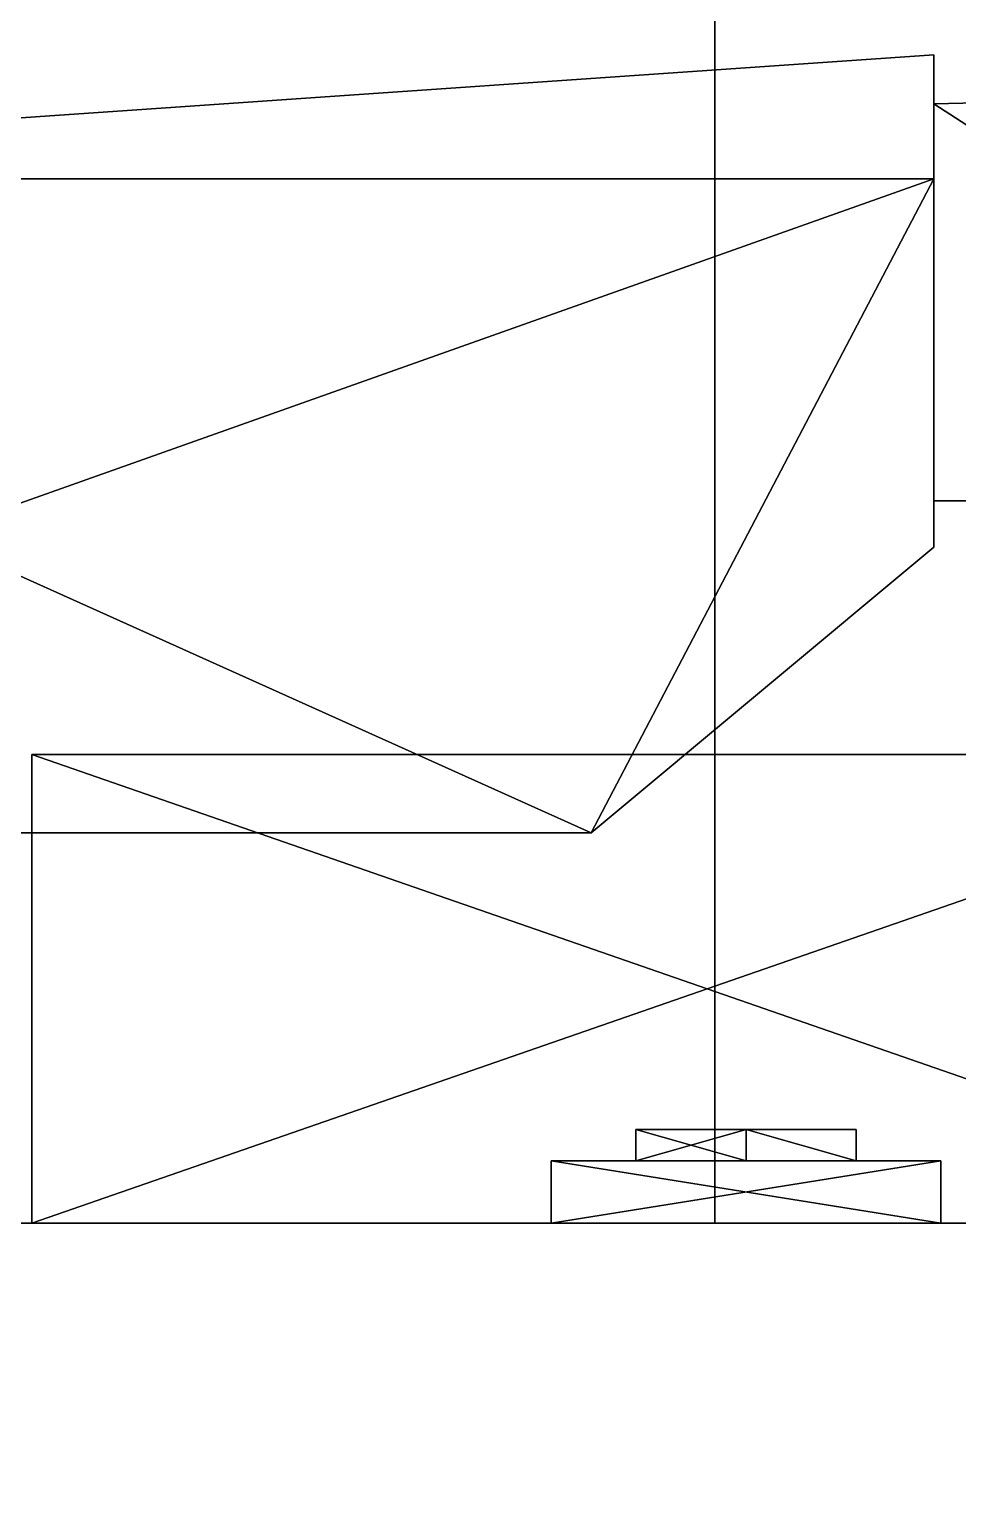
# Model space of a CAD drawing. Extents: x 0 to 2775, y -2341 to 0.
# Drawn here: x 658.07 to 687.77, y -1494.67 to -1447.46 of the extents above; entities that cross this region are included whole.
import ezdxf

# ---------------------------------------------------------------- set-up
doc = ezdxf.new("R2010")
doc.units = 0
for name, color, linetype in [('LAYER0', 7, 'CONTINUOUS'), ('LAYER103', 253, 'CONTINUOUS'), ('LAYER105', 253, 'CONTINUOUS'), ('LAYER106', 253, 'CONTINUOUS'), ('LAYER108', 253, 'CONTINUOUS'), ('LAYER109', 253, 'CONTINUOUS'), ('LAYER111', 253, 'CONTINUOUS'), ('LAYER112', 253, 'CONTINUOUS'), ('LAYER114', 253, 'CONTINUOUS'), ('LAYER115', 253, 'CONTINUOUS'), ('LAYER117', 253, 'CONTINUOUS'), ('LAYER13', 7, 'CONTINUOUS'), ('LAYER14', 7, 'CONTINUOUS'), ('LAYER15', 7, 'CONTINUOUS'), ('LAYER17', 7, 'CONTINUOUS')]:
    doc.layers.add(name, color=color, linetype=linetype)

msp = doc.modelspace()

# ---------------------------------------------------------------- linework, layer by layer
at = {"layer": 'LAYER0', "invisible_edges": 1}
for points in [[(2775, 0), (18, -2341), (18, 0), (2775, 0)], [(18, -2341), (2775, 0), (2775, -2341), (18, -2341)], [(2775, -2341, 5), (18, 0, 5), (18, -2341, 5), (2775, -2341, 5)], [(18, 0, 5), (2775, -2341, 5), (2775, 0, 5), (18, 0, 5)]]:
    msp.add_3dface(points, dxfattribs=at)
at = {"layer": 'LAYER103'}
for points in [[(658.1428, -1485.667, 182), (701.3636, -1470.667, 182), (701.3636, -1485.667, 182), (658.1428, -1485.667, 182)], [(658.1428, -1470.667, 182), (701.3636, -1470.667, 182), (658.1428, -1485.667, 182), (658.1428, -1470.667, 182)], [(658.1428, -1485.667, 194), (658.1428, -1470.667, 182), (658.1428, -1485.667, 182), (658.1428, -1485.667, 194)], [(658.1428, -1470.667, 194), (658.1428, -1470.667, 182), (658.1428, -1485.667, 194), (658.1428, -1470.667, 194)], [(701.3636, -1485.667, 194), (658.1428, -1470.667, 194), (658.1428, -1485.667, 194), (701.3636, -1485.667, 194)], [(701.3636, -1470.667, 194), (658.1428, -1470.667, 194), (701.3636, -1485.667, 194), (701.3636, -1470.667, 194)], [(658.1428, -1470.667, 182), (701.3636, -1470.667, 194), (701.3636, -1470.667, 182), (658.1428, -1470.667, 182)], [(658.1428, -1470.667, 194), (701.3636, -1470.667, 194), (658.1428, -1470.667, 182), (658.1428, -1470.667, 194)], [(681, -1483.667, 199.76), (677.4758, -1482.667, 204), (681, -1482.667, 199.76), (681, -1483.667, 199.76)], [(677.4758, -1483.667, 204), (677.4758, -1482.667, 204), (681, -1483.667, 199.76), (677.4758, -1483.667, 204)], [(677.4758, -1483.667, 204), (681, -1482.667, 208.24), (677.4758, -1482.667, 204), (677.4758, -1483.667, 204)], [(681, -1483.667, 208.24), (681, -1482.667, 208.24), (677.4758, -1483.667, 204), (681, -1483.667, 208.24)], [(684.5242, -1482.667, 204), (677.4758, -1482.667, 204), (681, -1482.667, 208.24), (684.5242, -1482.667, 204)], [(681, -1482.667, 199.76), (677.4758, -1482.667, 204), (684.5242, -1482.667, 204), (681, -1482.667, 199.76)], [(681, -1483.667, 167.76), (677.4758, -1482.667, 172), (681, -1482.667, 167.76), (681, -1483.667, 167.76)], [(677.4758, -1483.667, 172), (677.4758, -1482.667, 172), (681, -1483.667, 167.76), (677.4758, -1483.667, 172)], [(677.4758, -1483.667, 172), (681, -1482.667, 176.24), (677.4758, -1482.667, 172), (677.4758, -1483.667, 172)], [(681, -1483.667, 176.24), (681, -1482.667, 176.24), (677.4758, -1483.667, 172), (681, -1483.667, 176.24)], [(684.5242, -1482.667, 172), (677.4758, -1482.667, 172), (681, -1482.667, 176.24), (684.5242, -1482.667, 172)], [(681, -1482.667, 167.76), (677.4758, -1482.667, 172), (684.5242, -1482.667, 172), (681, -1482.667, 167.76)], [(684.5242, -1483.667, 204), (681, -1482.667, 199.76), (684.5242, -1482.667, 204), (684.5242, -1483.667, 204)], [(681, -1483.667, 199.76), (681, -1482.667, 199.76), (684.5242, -1483.667, 204), (681, -1483.667, 199.76)], [(684.5242, -1483.667, 204), (681, -1482.667, 208.24), (681, -1483.667, 208.24), (684.5242, -1483.667, 204)], [(684.5242, -1482.667, 204), (681, -1482.667, 208.24), (684.5242, -1483.667, 204), (684.5242, -1482.667, 204)], [(684.5242, -1483.667, 172), (681, -1482.667, 167.76), (684.5242, -1482.667, 172), (684.5242, -1483.667, 172)], [(681, -1483.667, 167.76), (681, -1482.667, 167.76), (684.5242, -1483.667, 172), (681, -1483.667, 167.76)], [(684.5242, -1483.667, 172), (681, -1482.667, 176.24), (681, -1483.667, 176.24), (684.5242, -1483.667, 172)], [(684.5242, -1482.667, 172), (681, -1482.667, 176.24), (684.5242, -1483.667, 172), (684.5242, -1482.667, 172)], [(674.7662, -1485.667, 211), (687.2338, -1485.667, 211), (687.2338, -1483.667, 211), (674.7662, -1485.667, 211)], [(674.7662, -1483.667, 211), (674.7662, -1485.667, 211), (687.2338, -1483.667, 211), (674.7662, -1483.667, 211)], [(674.7662, -1485.667, 165), (674.7662, -1485.667, 211), (674.7662, -1483.667, 211), (674.7662, -1485.667, 165)], [(674.7662, -1483.667, 165), (674.7662, -1485.667, 165), (674.7662, -1483.667, 211), (674.7662, -1483.667, 165)], [(687.2338, -1485.667, 165), (674.7662, -1485.667, 165), (674.7662, -1483.667, 165), (687.2338, -1485.667, 165)], [(687.2338, -1483.667, 165), (687.2338, -1485.667, 165), (674.7662, -1483.667, 165), (687.2338, -1483.667, 165)], [(674.7662, -1483.667, 211), (687.2338, -1483.667, 211), (687.2338, -1483.667, 165), (674.7662, -1483.667, 211)], [(674.7662, -1483.667, 165), (674.7662, -1483.667, 211), (687.2338, -1483.667, 165), (674.7662, -1483.667, 165)], [(681, -1483.667, 199.76), (677.4758, -1483.667, 204), (681, -1483.667, 208.24), (681, -1483.667, 199.76)], [(681, -1483.667, 167.76), (677.4758, -1483.667, 172), (681, -1483.667, 176.24), (681, -1483.667, 167.76)], [(684.5242, -1483.667, 204), (681, -1483.667, 199.76), (681, -1483.667, 208.24), (684.5242, -1483.667, 204)], [(684.5242, -1483.667, 172), (681, -1483.667, 167.76), (681, -1483.667, 176.24), (684.5242, -1483.667, 172)], [(687.2338, -1483.667, 211), (687.2338, -1485.667, 211), (687.2338, -1485.667, 165), (687.2338, -1483.667, 211)], [(687.2338, -1483.667, 165), (687.2338, -1483.667, 211), (687.2338, -1485.667, 165), (687.2338, -1483.667, 165)]]:
    msp.add_3dface(points, dxfattribs=at)
at = {"layer": 'LAYER105'}
for points in [[(629.5056, -1452.241, 180.6), (687.011, -1448.267, 180.6), (687.011, -1452.241, 180.6), (629.5056, -1452.241, 180.6)], [(629.5056, -1452.241, 195.4), (687.011, -1452.241, 195.4), (687.011, -1448.267, 195.4), (629.5056, -1452.241, 195.4)], [(629.5056, -1452.241, 180.6), (629.5056, -1452.241, 195.4), (687.011, -1448.267, 195.4), (629.5056, -1452.241, 180.6)], [(687.011, -1448.267, 180.6), (629.5056, -1452.241, 180.6), (687.011, -1448.267, 195.4), (687.011, -1448.267, 180.6)], [(687.011, -1452.241, 195.4), (687.011, -1448.267, 180.6), (687.011, -1448.267, 195.4), (687.011, -1452.241, 195.4)], [(687.011, -1452.241, 180.6), (687.011, -1448.267, 180.6), (687.011, -1452.241, 195.4), (687.011, -1452.241, 180.6)], [(706.6659, -1462.542, 194.7), (704.2454, -1449.442, 194.7), (687.011, -1449.833, 194.7), (706.6659, -1462.542, 194.7)], [(687.011, -1449.833, 194.7), (704.2454, -1449.442, 194.7), (704.2454, -1449.442, 181.3), (687.011, -1449.833, 194.7)], [(687.011, -1449.833, 181.3), (687.011, -1449.833, 194.7), (704.2454, -1449.442, 181.3), (687.011, -1449.833, 181.3)], [(706.6659, -1462.542, 181.3), (687.011, -1449.833, 181.3), (704.2454, -1449.442, 181.3), (706.6659, -1462.542, 181.3)], [(687.011, -1462.542, 194.7), (706.6659, -1462.542, 194.7), (687.011, -1449.833, 194.7), (687.011, -1462.542, 194.7)], [(687.011, -1462.542, 181.3), (687.011, -1449.833, 181.3), (706.6659, -1462.542, 181.3), (687.011, -1462.542, 181.3)], [(687.011, -1452.241, 196.8), (629.5056, -1452.241, 196.8), (628.0424, -1473.167, 196.8), (687.011, -1452.241, 196.8)], [(676.0402, -1473.167, 196.8), (687.011, -1452.241, 196.8), (628.0424, -1473.167, 196.8), (676.0402, -1473.167, 196.8)], [(676.0402, -1473.167, 179.2), (628.0424, -1473.167, 179.2), (629.5056, -1452.241, 179.2), (676.0402, -1473.167, 179.2)], [(687.011, -1452.241, 179.2), (676.0402, -1473.167, 179.2), (629.5056, -1452.241, 179.2), (687.011, -1452.241, 179.2)], [(629.5056, -1452.241, 180.6), (687.011, -1452.241, 180.6), (687.011, -1452.241, 179.2), (629.5056, -1452.241, 180.6)], [(629.5056, -1452.241, 179.2), (629.5056, -1452.241, 180.6), (687.011, -1452.241, 179.2), (629.5056, -1452.241, 179.2)], [(687.011, -1452.241, 196.8), (629.5056, -1452.241, 195.4), (629.5056, -1452.241, 196.8), (687.011, -1452.241, 196.8)], [(687.011, -1452.241, 195.4), (629.5056, -1452.241, 195.4), (687.011, -1452.241, 196.8), (687.011, -1452.241, 195.4)], [(676.0402, -1473.167, 196.8), (687.011, -1464.025, 196.8), (687.011, -1452.241, 196.8), (676.0402, -1473.167, 196.8)], [(687.011, -1464.025, 179.2), (676.0402, -1473.167, 179.2), (687.011, -1452.241, 179.2), (687.011, -1464.025, 179.2)], [(687.011, -1464.025, 196.8), (687.011, -1452.241, 179.2), (687.011, -1452.241, 196.8), (687.011, -1464.025, 196.8)], [(687.011, -1464.025, 179.2), (687.011, -1452.241, 179.2), (687.011, -1464.025, 196.8), (687.011, -1464.025, 179.2)], [(706.6659, -1462.542, 194.7), (687.011, -1462.542, 181.3), (706.6659, -1462.542, 181.3), (706.6659, -1462.542, 194.7)], [(687.011, -1462.542, 194.7), (687.011, -1462.542, 181.3), (706.6659, -1462.542, 194.7), (687.011, -1462.542, 194.7)], [(676.0402, -1473.167, 196.8), (676.0402, -1473.167, 179.2), (687.011, -1464.025, 179.2), (676.0402, -1473.167, 196.8)], [(687.011, -1464.025, 196.8), (676.0402, -1473.167, 196.8), (687.011, -1464.025, 179.2), (687.011, -1464.025, 196.8)], [(676.0402, -1473.167, 196.8), (628.0424, -1473.167, 196.8), (628.0424, -1473.167, 179.2), (676.0402, -1473.167, 196.8)], [(676.0402, -1473.167, 179.2), (676.0402, -1473.167, 196.8), (628.0424, -1473.167, 179.2), (676.0402, -1473.167, 179.2)]]:
    msp.add_3dface(points, dxfattribs=at)
at = {"layer": 'LAYER106'}
for points in [[(658.1428, -1485.667, 725.5), (701.3636, -1470.667, 725.5), (701.3636, -1485.667, 725.5), (658.1428, -1485.667, 725.5)], [(658.1428, -1470.667, 725.5), (701.3636, -1470.667, 725.5), (658.1428, -1485.667, 725.5), (658.1428, -1470.667, 725.5)], [(658.1428, -1485.667, 737.5), (658.1428, -1470.667, 725.5), (658.1428, -1485.667, 725.5), (658.1428, -1485.667, 737.5)], [(658.1428, -1470.667, 737.5), (658.1428, -1470.667, 725.5), (658.1428, -1485.667, 737.5), (658.1428, -1470.667, 737.5)], [(701.3636, -1485.667, 737.5), (658.1428, -1470.667, 737.5), (658.1428, -1485.667, 737.5), (701.3636, -1485.667, 737.5)], [(701.3636, -1470.667, 737.5), (658.1428, -1470.667, 737.5), (701.3636, -1485.667, 737.5), (701.3636, -1470.667, 737.5)], [(658.1428, -1470.667, 725.5), (701.3636, -1470.667, 737.5), (701.3636, -1470.667, 725.5), (658.1428, -1470.667, 725.5)], [(658.1428, -1470.667, 737.5), (701.3636, -1470.667, 737.5), (658.1428, -1470.667, 725.5), (658.1428, -1470.667, 737.5)], [(681, -1483.667, 743.26), (677.4758, -1482.667, 747.5), (681, -1482.667, 743.26), (681, -1483.667, 743.26)], [(677.4758, -1483.667, 747.5), (677.4758, -1482.667, 747.5), (681, -1483.667, 743.26), (677.4758, -1483.667, 747.5)], [(677.4758, -1483.667, 747.5), (681, -1482.667, 751.74), (677.4758, -1482.667, 747.5), (677.4758, -1483.667, 747.5)], [(681, -1483.667, 751.74), (681, -1482.667, 751.74), (677.4758, -1483.667, 747.5), (681, -1483.667, 751.74)], [(684.5242, -1482.667, 747.5), (677.4758, -1482.667, 747.5), (681, -1482.667, 751.74), (684.5242, -1482.667, 747.5)], [(681, -1482.667, 743.26), (677.4758, -1482.667, 747.5), (684.5242, -1482.667, 747.5), (681, -1482.667, 743.26)], [(681, -1483.667, 711.26), (677.4758, -1482.667, 715.5), (681, -1482.667, 711.26), (681, -1483.667, 711.26)], [(677.4758, -1483.667, 715.5), (677.4758, -1482.667, 715.5), (681, -1483.667, 711.26), (677.4758, -1483.667, 715.5)], [(677.4758, -1483.667, 715.5), (681, -1482.667, 719.74), (677.4758, -1482.667, 715.5), (677.4758, -1483.667, 715.5)], [(681, -1483.667, 719.74), (681, -1482.667, 719.74), (677.4758, -1483.667, 715.5), (681, -1483.667, 719.74)], [(684.5242, -1482.667, 715.5), (677.4758, -1482.667, 715.5), (681, -1482.667, 719.74), (684.5242, -1482.667, 715.5)], [(681, -1482.667, 711.26), (677.4758, -1482.667, 715.5), (684.5242, -1482.667, 715.5), (681, -1482.667, 711.26)], [(684.5242, -1483.667, 747.5), (681, -1482.667, 743.26), (684.5242, -1482.667, 747.5), (684.5242, -1483.667, 747.5)], [(681, -1483.667, 743.26), (681, -1482.667, 743.26), (684.5242, -1483.667, 747.5), (681, -1483.667, 743.26)], [(684.5242, -1483.667, 747.5), (681, -1482.667, 751.74), (681, -1483.667, 751.74), (684.5242, -1483.667, 747.5)], [(684.5242, -1482.667, 747.5), (681, -1482.667, 751.74), (684.5242, -1483.667, 747.5), (684.5242, -1482.667, 747.5)], [(684.5242, -1483.667, 715.5), (681, -1482.667, 711.26), (684.5242, -1482.667, 715.5), (684.5242, -1483.667, 715.5)], [(681, -1483.667, 711.26), (681, -1482.667, 711.26), (684.5242, -1483.667, 715.5), (681, -1483.667, 711.26)], [(684.5242, -1483.667, 715.5), (681, -1482.667, 719.74), (681, -1483.667, 719.74), (684.5242, -1483.667, 715.5)], [(684.5242, -1482.667, 715.5), (681, -1482.667, 719.74), (684.5242, -1483.667, 715.5), (684.5242, -1482.667, 715.5)], [(674.7662, -1485.667, 754.5), (687.2338, -1485.667, 754.5), (687.2338, -1483.667, 754.5), (674.7662, -1485.667, 754.5)], [(674.7662, -1483.667, 754.5), (674.7662, -1485.667, 754.5), (687.2338, -1483.667, 754.5), (674.7662, -1483.667, 754.5)], [(674.7662, -1485.667, 708.5), (674.7662, -1485.667, 754.5), (674.7662, -1483.667, 754.5), (674.7662, -1485.667, 708.5)], [(674.7662, -1483.667, 708.5), (674.7662, -1485.667, 708.5), (674.7662, -1483.667, 754.5), (674.7662, -1483.667, 708.5)], [(687.2338, -1485.667, 708.5), (674.7662, -1485.667, 708.5), (674.7662, -1483.667, 708.5), (687.2338, -1485.667, 708.5)], [(687.2338, -1483.667, 708.5), (687.2338, -1485.667, 708.5), (674.7662, -1483.667, 708.5), (687.2338, -1483.667, 708.5)], [(674.7662, -1483.667, 754.5), (687.2338, -1483.667, 754.5), (687.2338, -1483.667, 708.5), (674.7662, -1483.667, 754.5)], [(674.7662, -1483.667, 708.5), (674.7662, -1483.667, 754.5), (687.2338, -1483.667, 708.5), (674.7662, -1483.667, 708.5)], [(681, -1483.667, 743.26), (677.4758, -1483.667, 747.5), (681, -1483.667, 751.74), (681, -1483.667, 743.26)], [(681, -1483.667, 711.26), (677.4758, -1483.667, 715.5), (681, -1483.667, 719.74), (681, -1483.667, 711.26)], [(684.5242, -1483.667, 747.5), (681, -1483.667, 743.26), (681, -1483.667, 751.74), (684.5242, -1483.667, 747.5)], [(684.5242, -1483.667, 715.5), (681, -1483.667, 711.26), (681, -1483.667, 719.74), (684.5242, -1483.667, 715.5)], [(687.2338, -1483.667, 754.5), (687.2338, -1485.667, 754.5), (687.2338, -1485.667, 708.5), (687.2338, -1483.667, 754.5)], [(687.2338, -1483.667, 708.5), (687.2338, -1483.667, 754.5), (687.2338, -1485.667, 708.5), (687.2338, -1483.667, 708.5)]]:
    msp.add_3dface(points, dxfattribs=at)
at = {"layer": 'LAYER108'}
for points in [[(629.5056, -1452.241, 724.1), (687.011, -1448.267, 724.1), (687.011, -1452.241, 724.1), (629.5056, -1452.241, 724.1)], [(629.5056, -1452.241, 738.9), (687.011, -1452.241, 738.9), (687.011, -1448.267, 738.9), (629.5056, -1452.241, 738.9)], [(629.5056, -1452.241, 724.1), (629.5056, -1452.241, 738.9), (687.011, -1448.267, 738.9), (629.5056, -1452.241, 724.1)], [(687.011, -1448.267, 724.1), (629.5056, -1452.241, 724.1), (687.011, -1448.267, 738.9), (687.011, -1448.267, 724.1)], [(687.011, -1452.241, 738.9), (687.011, -1448.267, 724.1), (687.011, -1448.267, 738.9), (687.011, -1452.241, 738.9)], [(687.011, -1452.241, 724.1), (687.011, -1448.267, 724.1), (687.011, -1452.241, 738.9), (687.011, -1452.241, 724.1)], [(706.6659, -1462.542, 738.2), (704.2454, -1449.442, 738.2), (687.011, -1449.833, 738.2), (706.6659, -1462.542, 738.2)], [(687.011, -1449.833, 738.2), (704.2454, -1449.442, 738.2), (704.2454, -1449.442, 724.8), (687.011, -1449.833, 738.2)], [(687.011, -1449.833, 724.8), (687.011, -1449.833, 738.2), (704.2454, -1449.442, 724.8), (687.011, -1449.833, 724.8)], [(706.6659, -1462.542, 724.8), (687.011, -1449.833, 724.8), (704.2454, -1449.442, 724.8), (706.6659, -1462.542, 724.8)], [(687.011, -1462.542, 738.2), (706.6659, -1462.542, 738.2), (687.011, -1449.833, 738.2), (687.011, -1462.542, 738.2)], [(687.011, -1462.542, 724.8), (687.011, -1449.833, 724.8), (706.6659, -1462.542, 724.8), (687.011, -1462.542, 724.8)], [(687.011, -1452.241, 740.3), (629.5056, -1452.241, 740.3), (628.0424, -1473.167, 740.3), (687.011, -1452.241, 740.3)], [(676.0402, -1473.167, 740.3), (687.011, -1452.241, 740.3), (628.0424, -1473.167, 740.3), (676.0402, -1473.167, 740.3)], [(676.0402, -1473.167, 722.7), (628.0424, -1473.167, 722.7), (629.5056, -1452.241, 722.7), (676.0402, -1473.167, 722.7)], [(687.011, -1452.241, 722.7), (676.0402, -1473.167, 722.7), (629.5056, -1452.241, 722.7), (687.011, -1452.241, 722.7)], [(629.5056, -1452.241, 724.1), (687.011, -1452.241, 724.1), (687.011, -1452.241, 722.7), (629.5056, -1452.241, 724.1)], [(629.5056, -1452.241, 722.7), (629.5056, -1452.241, 724.1), (687.011, -1452.241, 722.7), (629.5056, -1452.241, 722.7)], [(687.011, -1452.241, 740.3), (629.5056, -1452.241, 738.9), (629.5056, -1452.241, 740.3), (687.011, -1452.241, 740.3)], [(687.011, -1452.241, 738.9), (629.5056, -1452.241, 738.9), (687.011, -1452.241, 740.3), (687.011, -1452.241, 738.9)], [(676.0402, -1473.167, 740.3), (687.011, -1464.025, 740.3), (687.011, -1452.241, 740.3), (676.0402, -1473.167, 740.3)], [(687.011, -1464.025, 722.7), (676.0402, -1473.167, 722.7), (687.011, -1452.241, 722.7), (687.011, -1464.025, 722.7)], [(687.011, -1464.025, 740.3), (687.011, -1452.241, 722.7), (687.011, -1452.241, 740.3), (687.011, -1464.025, 740.3)], [(687.011, -1464.025, 722.7), (687.011, -1452.241, 722.7), (687.011, -1464.025, 740.3), (687.011, -1464.025, 722.7)], [(706.6659, -1462.542, 738.2), (687.011, -1462.542, 724.8), (706.6659, -1462.542, 724.8), (706.6659, -1462.542, 738.2)], [(687.011, -1462.542, 738.2), (687.011, -1462.542, 724.8), (706.6659, -1462.542, 738.2), (687.011, -1462.542, 738.2)], [(676.0402, -1473.167, 740.3), (676.0402, -1473.167, 722.7), (687.011, -1464.025, 722.7), (676.0402, -1473.167, 740.3)], [(687.011, -1464.025, 740.3), (676.0402, -1473.167, 740.3), (687.011, -1464.025, 722.7), (687.011, -1464.025, 740.3)], [(676.0402, -1473.167, 740.3), (628.0424, -1473.167, 740.3), (628.0424, -1473.167, 722.7), (676.0402, -1473.167, 740.3)], [(676.0402, -1473.167, 722.7), (676.0402, -1473.167, 740.3), (628.0424, -1473.167, 722.7), (676.0402, -1473.167, 722.7)]]:
    msp.add_3dface(points, dxfattribs=at)
at = {"layer": 'LAYER109'}
for points in [[(658.1428, -1485.667, 1269), (701.3636, -1470.667, 1269), (701.3636, -1485.667, 1269), (658.1428, -1485.667, 1269)], [(658.1428, -1470.667, 1269), (701.3636, -1470.667, 1269), (658.1428, -1485.667, 1269), (658.1428, -1470.667, 1269)], [(658.1428, -1485.667, 1281), (658.1428, -1470.667, 1269), (658.1428, -1485.667, 1269), (658.1428, -1485.667, 1281)], [(658.1428, -1470.667, 1281), (658.1428, -1470.667, 1269), (658.1428, -1485.667, 1281), (658.1428, -1470.667, 1281)], [(701.3636, -1485.667, 1281), (658.1428, -1470.667, 1281), (658.1428, -1485.667, 1281), (701.3636, -1485.667, 1281)], [(701.3636, -1470.667, 1281), (658.1428, -1470.667, 1281), (701.3636, -1485.667, 1281), (701.3636, -1470.667, 1281)], [(658.1428, -1470.667, 1269), (701.3636, -1470.667, 1281), (701.3636, -1470.667, 1269), (658.1428, -1470.667, 1269)], [(658.1428, -1470.667, 1281), (701.3636, -1470.667, 1281), (658.1428, -1470.667, 1269), (658.1428, -1470.667, 1281)], [(681, -1483.667, 1286.76), (677.4758, -1482.667, 1291), (681, -1482.667, 1286.76), (681, -1483.667, 1286.76)], [(677.4758, -1483.667, 1291), (677.4758, -1482.667, 1291), (681, -1483.667, 1286.76), (677.4758, -1483.667, 1291)], [(677.4758, -1483.667, 1291), (681, -1482.667, 1295.24), (677.4758, -1482.667, 1291), (677.4758, -1483.667, 1291)], [(681, -1483.667, 1295.24), (681, -1482.667, 1295.24), (677.4758, -1483.667, 1291), (681, -1483.667, 1295.24)], [(684.5242, -1482.667, 1291), (677.4758, -1482.667, 1291), (681, -1482.667, 1295.24), (684.5242, -1482.667, 1291)], [(681, -1482.667, 1286.76), (677.4758, -1482.667, 1291), (684.5242, -1482.667, 1291), (681, -1482.667, 1286.76)], [(681, -1483.667, 1254.76), (677.4758, -1482.667, 1259), (681, -1482.667, 1254.76), (681, -1483.667, 1254.76)], [(677.4758, -1483.667, 1259), (677.4758, -1482.667, 1259), (681, -1483.667, 1254.76), (677.4758, -1483.667, 1259)], [(677.4758, -1483.667, 1259), (681, -1482.667, 1263.24), (677.4758, -1482.667, 1259), (677.4758, -1483.667, 1259)], [(681, -1483.667, 1263.24), (681, -1482.667, 1263.24), (677.4758, -1483.667, 1259), (681, -1483.667, 1263.24)], [(684.5242, -1482.667, 1259), (677.4758, -1482.667, 1259), (681, -1482.667, 1263.24), (684.5242, -1482.667, 1259)], [(681, -1482.667, 1254.76), (677.4758, -1482.667, 1259), (684.5242, -1482.667, 1259), (681, -1482.667, 1254.76)], [(684.5242, -1483.667, 1291), (681, -1482.667, 1286.76), (684.5242, -1482.667, 1291), (684.5242, -1483.667, 1291)], [(681, -1483.667, 1286.76), (681, -1482.667, 1286.76), (684.5242, -1483.667, 1291), (681, -1483.667, 1286.76)], [(684.5242, -1483.667, 1291), (681, -1482.667, 1295.24), (681, -1483.667, 1295.24), (684.5242, -1483.667, 1291)], [(684.5242, -1482.667, 1291), (681, -1482.667, 1295.24), (684.5242, -1483.667, 1291), (684.5242, -1482.667, 1291)], [(684.5242, -1483.667, 1259), (681, -1482.667, 1254.76), (684.5242, -1482.667, 1259), (684.5242, -1483.667, 1259)], [(681, -1483.667, 1254.76), (681, -1482.667, 1254.76), (684.5242, -1483.667, 1259), (681, -1483.667, 1254.76)], [(684.5242, -1483.667, 1259), (681, -1482.667, 1263.24), (681, -1483.667, 1263.24), (684.5242, -1483.667, 1259)], [(684.5242, -1482.667, 1259), (681, -1482.667, 1263.24), (684.5242, -1483.667, 1259), (684.5242, -1482.667, 1259)], [(674.7662, -1485.667, 1298), (687.2338, -1485.667, 1298), (687.2338, -1483.667, 1298), (674.7662, -1485.667, 1298)], [(674.7662, -1483.667, 1298), (674.7662, -1485.667, 1298), (687.2338, -1483.667, 1298), (674.7662, -1483.667, 1298)], [(674.7662, -1485.667, 1252), (674.7662, -1485.667, 1298), (674.7662, -1483.667, 1298), (674.7662, -1485.667, 1252)], [(674.7662, -1483.667, 1252), (674.7662, -1485.667, 1252), (674.7662, -1483.667, 1298), (674.7662, -1483.667, 1252)], [(687.2338, -1485.667, 1252), (674.7662, -1485.667, 1252), (674.7662, -1483.667, 1252), (687.2338, -1485.667, 1252)], [(687.2338, -1483.667, 1252), (687.2338, -1485.667, 1252), (674.7662, -1483.667, 1252), (687.2338, -1483.667, 1252)], [(674.7662, -1483.667, 1298), (687.2338, -1483.667, 1298), (687.2338, -1483.667, 1252), (674.7662, -1483.667, 1298)], [(674.7662, -1483.667, 1252), (674.7662, -1483.667, 1298), (687.2338, -1483.667, 1252), (674.7662, -1483.667, 1252)], [(681, -1483.667, 1286.76), (677.4758, -1483.667, 1291), (681, -1483.667, 1295.24), (681, -1483.667, 1286.76)], [(681, -1483.667, 1254.76), (677.4758, -1483.667, 1259), (681, -1483.667, 1263.24), (681, -1483.667, 1254.76)], [(684.5242, -1483.667, 1291), (681, -1483.667, 1286.76), (681, -1483.667, 1295.24), (684.5242, -1483.667, 1291)], [(684.5242, -1483.667, 1259), (681, -1483.667, 1254.76), (681, -1483.667, 1263.24), (684.5242, -1483.667, 1259)], [(687.2338, -1483.667, 1298), (687.2338, -1485.667, 1298), (687.2338, -1485.667, 1252), (687.2338, -1483.667, 1298)], [(687.2338, -1483.667, 1252), (687.2338, -1483.667, 1298), (687.2338, -1485.667, 1252), (687.2338, -1483.667, 1252)]]:
    msp.add_3dface(points, dxfattribs=at)
at = {"layer": 'LAYER111'}
for points in [[(629.5056, -1452.241, 1267.6), (687.011, -1448.267, 1267.6), (687.011, -1452.241, 1267.6), (629.5056, -1452.241, 1267.6)], [(629.5056, -1452.241, 1282.4), (687.011, -1452.241, 1282.4), (687.011, -1448.267, 1282.4), (629.5056, -1452.241, 1282.4)], [(629.5056, -1452.241, 1267.6), (629.5056, -1452.241, 1282.4), (687.011, -1448.267, 1282.4), (629.5056, -1452.241, 1267.6)], [(687.011, -1448.267, 1267.6), (629.5056, -1452.241, 1267.6), (687.011, -1448.267, 1282.4), (687.011, -1448.267, 1267.6)], [(687.011, -1452.241, 1282.4), (687.011, -1448.267, 1267.6), (687.011, -1448.267, 1282.4), (687.011, -1452.241, 1282.4)], [(687.011, -1452.241, 1267.6), (687.011, -1448.267, 1267.6), (687.011, -1452.241, 1282.4), (687.011, -1452.241, 1267.6)], [(706.6659, -1462.542, 1281.7), (704.2454, -1449.442, 1281.7), (687.011, -1449.833, 1281.7), (706.6659, -1462.542, 1281.7)], [(687.011, -1449.833, 1281.7), (704.2454, -1449.442, 1281.7), (704.2454, -1449.442, 1268.3), (687.011, -1449.833, 1281.7)], [(687.011, -1449.833, 1268.3), (687.011, -1449.833, 1281.7), (704.2454, -1449.442, 1268.3), (687.011, -1449.833, 1268.3)], [(706.6659, -1462.542, 1268.3), (687.011, -1449.833, 1268.3), (704.2454, -1449.442, 1268.3), (706.6659, -1462.542, 1268.3)], [(687.011, -1462.542, 1281.7), (706.6659, -1462.542, 1281.7), (687.011, -1449.833, 1281.7), (687.011, -1462.542, 1281.7)], [(687.011, -1462.542, 1268.3), (687.011, -1449.833, 1268.3), (706.6659, -1462.542, 1268.3), (687.011, -1462.542, 1268.3)], [(687.011, -1452.241, 1283.8), (629.5056, -1452.241, 1283.8), (628.0424, -1473.167, 1283.8), (687.011, -1452.241, 1283.8)], [(676.0402, -1473.167, 1283.8), (687.011, -1452.241, 1283.8), (628.0424, -1473.167, 1283.8), (676.0402, -1473.167, 1283.8)], [(676.0402, -1473.167, 1266.2), (628.0424, -1473.167, 1266.2), (629.5056, -1452.241, 1266.2), (676.0402, -1473.167, 1266.2)], [(687.011, -1452.241, 1266.2), (676.0402, -1473.167, 1266.2), (629.5056, -1452.241, 1266.2), (687.011, -1452.241, 1266.2)], [(629.5056, -1452.241, 1267.6), (687.011, -1452.241, 1267.6), (687.011, -1452.241, 1266.2), (629.5056, -1452.241, 1267.6)], [(629.5056, -1452.241, 1266.2), (629.5056, -1452.241, 1267.6), (687.011, -1452.241, 1266.2), (629.5056, -1452.241, 1266.2)], [(687.011, -1452.241, 1283.8), (629.5056, -1452.241, 1282.4), (629.5056, -1452.241, 1283.8), (687.011, -1452.241, 1283.8)], [(687.011, -1452.241, 1282.4), (629.5056, -1452.241, 1282.4), (687.011, -1452.241, 1283.8), (687.011, -1452.241, 1282.4)], [(676.0402, -1473.167, 1283.8), (687.011, -1464.025, 1283.8), (687.011, -1452.241, 1283.8), (676.0402, -1473.167, 1283.8)], [(687.011, -1464.025, 1266.2), (676.0402, -1473.167, 1266.2), (687.011, -1452.241, 1266.2), (687.011, -1464.025, 1266.2)], [(687.011, -1464.025, 1283.8), (687.011, -1452.241, 1266.2), (687.011, -1452.241, 1283.8), (687.011, -1464.025, 1283.8)], [(687.011, -1464.025, 1266.2), (687.011, -1452.241, 1266.2), (687.011, -1464.025, 1283.8), (687.011, -1464.025, 1266.2)], [(706.6659, -1462.542, 1281.7), (687.011, -1462.542, 1268.3), (706.6659, -1462.542, 1268.3), (706.6659, -1462.542, 1281.7)], [(687.011, -1462.542, 1281.7), (687.011, -1462.542, 1268.3), (706.6659, -1462.542, 1281.7), (687.011, -1462.542, 1281.7)], [(676.0402, -1473.167, 1283.8), (676.0402, -1473.167, 1266.2), (687.011, -1464.025, 1266.2), (676.0402, -1473.167, 1283.8)], [(687.011, -1464.025, 1283.8), (676.0402, -1473.167, 1283.8), (687.011, -1464.025, 1266.2), (687.011, -1464.025, 1283.8)], [(676.0402, -1473.167, 1283.8), (628.0424, -1473.167, 1283.8), (628.0424, -1473.167, 1266.2), (676.0402, -1473.167, 1283.8)], [(676.0402, -1473.167, 1266.2), (676.0402, -1473.167, 1283.8), (628.0424, -1473.167, 1266.2), (676.0402, -1473.167, 1266.2)]]:
    msp.add_3dface(points, dxfattribs=at)
at = {"layer": 'LAYER112'}
for points in [[(658.1428, -1485.667, 1812.5), (701.3636, -1470.667, 1812.5), (701.3636, -1485.667, 1812.5), (658.1428, -1485.667, 1812.5)], [(658.1428, -1470.667, 1812.5), (701.3636, -1470.667, 1812.5), (658.1428, -1485.667, 1812.5), (658.1428, -1470.667, 1812.5)], [(658.1428, -1485.667, 1824.5), (658.1428, -1470.667, 1812.5), (658.1428, -1485.667, 1812.5), (658.1428, -1485.667, 1824.5)], [(658.1428, -1470.667, 1824.5), (658.1428, -1470.667, 1812.5), (658.1428, -1485.667, 1824.5), (658.1428, -1470.667, 1824.5)], [(701.3636, -1485.667, 1824.5), (658.1428, -1470.667, 1824.5), (658.1428, -1485.667, 1824.5), (701.3636, -1485.667, 1824.5)], [(701.3636, -1470.667, 1824.5), (658.1428, -1470.667, 1824.5), (701.3636, -1485.667, 1824.5), (701.3636, -1470.667, 1824.5)], [(658.1428, -1470.667, 1812.5), (701.3636, -1470.667, 1824.5), (701.3636, -1470.667, 1812.5), (658.1428, -1470.667, 1812.5)], [(658.1428, -1470.667, 1824.5), (701.3636, -1470.667, 1824.5), (658.1428, -1470.667, 1812.5), (658.1428, -1470.667, 1824.5)], [(681, -1483.667, 1830.26), (677.4758, -1482.667, 1834.5), (681, -1482.667, 1830.26), (681, -1483.667, 1830.26)], [(677.4758, -1483.667, 1834.5), (677.4758, -1482.667, 1834.5), (681, -1483.667, 1830.26), (677.4758, -1483.667, 1834.5)], [(677.4758, -1483.667, 1834.5), (681, -1482.667, 1838.74), (677.4758, -1482.667, 1834.5), (677.4758, -1483.667, 1834.5)], [(681, -1483.667, 1838.74), (681, -1482.667, 1838.74), (677.4758, -1483.667, 1834.5), (681, -1483.667, 1838.74)], [(684.5242, -1482.667, 1834.5), (677.4758, -1482.667, 1834.5), (681, -1482.667, 1838.74), (684.5242, -1482.667, 1834.5)], [(681, -1482.667, 1830.26), (677.4758, -1482.667, 1834.5), (684.5242, -1482.667, 1834.5), (681, -1482.667, 1830.26)], [(681, -1483.667, 1798.26), (677.4758, -1482.667, 1802.5), (681, -1482.667, 1798.26), (681, -1483.667, 1798.26)], [(677.4758, -1483.667, 1802.5), (677.4758, -1482.667, 1802.5), (681, -1483.667, 1798.26), (677.4758, -1483.667, 1802.5)], [(677.4758, -1483.667, 1802.5), (681, -1482.667, 1806.74), (677.4758, -1482.667, 1802.5), (677.4758, -1483.667, 1802.5)], [(681, -1483.667, 1806.74), (681, -1482.667, 1806.74), (677.4758, -1483.667, 1802.5), (681, -1483.667, 1806.74)], [(684.5242, -1482.667, 1802.5), (677.4758, -1482.667, 1802.5), (681, -1482.667, 1806.74), (684.5242, -1482.667, 1802.5)], [(681, -1482.667, 1798.26), (677.4758, -1482.667, 1802.5), (684.5242, -1482.667, 1802.5), (681, -1482.667, 1798.26)], [(684.5242, -1483.667, 1834.5), (681, -1482.667, 1830.26), (684.5242, -1482.667, 1834.5), (684.5242, -1483.667, 1834.5)], [(681, -1483.667, 1830.26), (681, -1482.667, 1830.26), (684.5242, -1483.667, 1834.5), (681, -1483.667, 1830.26)], [(684.5242, -1483.667, 1834.5), (681, -1482.667, 1838.74), (681, -1483.667, 1838.74), (684.5242, -1483.667, 1834.5)], [(684.5242, -1482.667, 1834.5), (681, -1482.667, 1838.74), (684.5242, -1483.667, 1834.5), (684.5242, -1482.667, 1834.5)], [(684.5242, -1483.667, 1802.5), (681, -1482.667, 1798.26), (684.5242, -1482.667, 1802.5), (684.5242, -1483.667, 1802.5)], [(681, -1483.667, 1798.26), (681, -1482.667, 1798.26), (684.5242, -1483.667, 1802.5), (681, -1483.667, 1798.26)], [(684.5242, -1483.667, 1802.5), (681, -1482.667, 1806.74), (681, -1483.667, 1806.74), (684.5242, -1483.667, 1802.5)], [(684.5242, -1482.667, 1802.5), (681, -1482.667, 1806.74), (684.5242, -1483.667, 1802.5), (684.5242, -1482.667, 1802.5)], [(674.7662, -1485.667, 1841.5), (687.2338, -1485.667, 1841.5), (687.2338, -1483.667, 1841.5), (674.7662, -1485.667, 1841.5)], [(674.7662, -1483.667, 1841.5), (674.7662, -1485.667, 1841.5), (687.2338, -1483.667, 1841.5), (674.7662, -1483.667, 1841.5)], [(674.7662, -1485.667, 1795.5), (674.7662, -1485.667, 1841.5), (674.7662, -1483.667, 1841.5), (674.7662, -1485.667, 1795.5)], [(674.7662, -1483.667, 1795.5), (674.7662, -1485.667, 1795.5), (674.7662, -1483.667, 1841.5), (674.7662, -1483.667, 1795.5)], [(687.2338, -1485.667, 1795.5), (674.7662, -1485.667, 1795.5), (674.7662, -1483.667, 1795.5), (687.2338, -1485.667, 1795.5)], [(687.2338, -1483.667, 1795.5), (687.2338, -1485.667, 1795.5), (674.7662, -1483.667, 1795.5), (687.2338, -1483.667, 1795.5)], [(674.7662, -1483.667, 1841.5), (687.2338, -1483.667, 1841.5), (687.2338, -1483.667, 1795.5), (674.7662, -1483.667, 1841.5)], [(674.7662, -1483.667, 1795.5), (674.7662, -1483.667, 1841.5), (687.2338, -1483.667, 1795.5), (674.7662, -1483.667, 1795.5)], [(681, -1483.667, 1830.26), (677.4758, -1483.667, 1834.5), (681, -1483.667, 1838.74), (681, -1483.667, 1830.26)], [(681, -1483.667, 1798.26), (677.4758, -1483.667, 1802.5), (681, -1483.667, 1806.74), (681, -1483.667, 1798.26)], [(684.5242, -1483.667, 1834.5), (681, -1483.667, 1830.26), (681, -1483.667, 1838.74), (684.5242, -1483.667, 1834.5)], [(684.5242, -1483.667, 1802.5), (681, -1483.667, 1798.26), (681, -1483.667, 1806.74), (684.5242, -1483.667, 1802.5)], [(687.2338, -1483.667, 1841.5), (687.2338, -1485.667, 1841.5), (687.2338, -1485.667, 1795.5), (687.2338, -1483.667, 1841.5)], [(687.2338, -1483.667, 1795.5), (687.2338, -1483.667, 1841.5), (687.2338, -1485.667, 1795.5), (687.2338, -1483.667, 1795.5)]]:
    msp.add_3dface(points, dxfattribs=at)
at = {"layer": 'LAYER114'}
for points in [[(629.5056, -1452.241, 1811.1), (687.011, -1448.267, 1811.1), (687.011, -1452.241, 1811.1), (629.5056, -1452.241, 1811.1)], [(629.5056, -1452.241, 1825.9), (687.011, -1452.241, 1825.9), (687.011, -1448.267, 1825.9), (629.5056, -1452.241, 1825.9)], [(629.5056, -1452.241, 1811.1), (629.5056, -1452.241, 1825.9), (687.011, -1448.267, 1825.9), (629.5056, -1452.241, 1811.1)], [(687.011, -1448.267, 1811.1), (629.5056, -1452.241, 1811.1), (687.011, -1448.267, 1825.9), (687.011, -1448.267, 1811.1)], [(687.011, -1452.241, 1825.9), (687.011, -1448.267, 1811.1), (687.011, -1448.267, 1825.9), (687.011, -1452.241, 1825.9)], [(687.011, -1452.241, 1811.1), (687.011, -1448.267, 1811.1), (687.011, -1452.241, 1825.9), (687.011, -1452.241, 1811.1)], [(706.6659, -1462.542, 1825.2), (704.2454, -1449.442, 1825.2), (687.011, -1449.833, 1825.2), (706.6659, -1462.542, 1825.2)], [(687.011, -1449.833, 1825.2), (704.2454, -1449.442, 1825.2), (704.2454, -1449.442, 1811.8), (687.011, -1449.833, 1825.2)], [(687.011, -1449.833, 1811.8), (687.011, -1449.833, 1825.2), (704.2454, -1449.442, 1811.8), (687.011, -1449.833, 1811.8)], [(706.6659, -1462.542, 1811.8), (687.011, -1449.833, 1811.8), (704.2454, -1449.442, 1811.8), (706.6659, -1462.542, 1811.8)], [(687.011, -1462.542, 1825.2), (706.6659, -1462.542, 1825.2), (687.011, -1449.833, 1825.2), (687.011, -1462.542, 1825.2)], [(687.011, -1462.542, 1811.8), (687.011, -1449.833, 1811.8), (706.6659, -1462.542, 1811.8), (687.011, -1462.542, 1811.8)], [(687.011, -1452.241, 1827.3), (629.5056, -1452.241, 1827.3), (628.0424, -1473.167, 1827.3), (687.011, -1452.241, 1827.3)], [(676.0402, -1473.167, 1827.3), (687.011, -1452.241, 1827.3), (628.0424, -1473.167, 1827.3), (676.0402, -1473.167, 1827.3)], [(676.0402, -1473.167, 1809.7), (628.0424, -1473.167, 1809.7), (629.5056, -1452.241, 1809.7), (676.0402, -1473.167, 1809.7)], [(687.011, -1452.241, 1809.7), (676.0402, -1473.167, 1809.7), (629.5056, -1452.241, 1809.7), (687.011, -1452.241, 1809.7)], [(629.5056, -1452.241, 1811.1), (687.011, -1452.241, 1811.1), (687.011, -1452.241, 1809.7), (629.5056, -1452.241, 1811.1)], [(629.5056, -1452.241, 1809.7), (629.5056, -1452.241, 1811.1), (687.011, -1452.241, 1809.7), (629.5056, -1452.241, 1809.7)], [(687.011, -1452.241, 1827.3), (629.5056, -1452.241, 1825.9), (629.5056, -1452.241, 1827.3), (687.011, -1452.241, 1827.3)], [(687.011, -1452.241, 1825.9), (629.5056, -1452.241, 1825.9), (687.011, -1452.241, 1827.3), (687.011, -1452.241, 1825.9)], [(676.0402, -1473.167, 1827.3), (687.011, -1464.025, 1827.3), (687.011, -1452.241, 1827.3), (676.0402, -1473.167, 1827.3)], [(687.011, -1464.025, 1809.7), (676.0402, -1473.167, 1809.7), (687.011, -1452.241, 1809.7), (687.011, -1464.025, 1809.7)], [(687.011, -1464.025, 1827.3), (687.011, -1452.241, 1809.7), (687.011, -1452.241, 1827.3), (687.011, -1464.025, 1827.3)], [(687.011, -1464.025, 1809.7), (687.011, -1452.241, 1809.7), (687.011, -1464.025, 1827.3), (687.011, -1464.025, 1809.7)], [(706.6659, -1462.542, 1825.2), (687.011, -1462.542, 1811.8), (706.6659, -1462.542, 1811.8), (706.6659, -1462.542, 1825.2)], [(687.011, -1462.542, 1825.2), (687.011, -1462.542, 1811.8), (706.6659, -1462.542, 1825.2), (687.011, -1462.542, 1825.2)], [(676.0402, -1473.167, 1827.3), (676.0402, -1473.167, 1809.7), (687.011, -1464.025, 1809.7), (676.0402, -1473.167, 1827.3)], [(687.011, -1464.025, 1827.3), (676.0402, -1473.167, 1827.3), (687.011, -1464.025, 1809.7), (687.011, -1464.025, 1827.3)], [(676.0402, -1473.167, 1827.3), (628.0424, -1473.167, 1827.3), (628.0424, -1473.167, 1809.7), (676.0402, -1473.167, 1827.3)], [(676.0402, -1473.167, 1809.7), (676.0402, -1473.167, 1827.3), (628.0424, -1473.167, 1809.7), (676.0402, -1473.167, 1809.7)]]:
    msp.add_3dface(points, dxfattribs=at)
at = {"layer": 'LAYER115'}
for points in [[(658.1428, -1485.667, 2356), (701.3636, -1470.667, 2356), (701.3636, -1485.667, 2356), (658.1428, -1485.667, 2356)], [(658.1428, -1470.667, 2356), (701.3636, -1470.667, 2356), (658.1428, -1485.667, 2356), (658.1428, -1470.667, 2356)], [(658.1428, -1485.667, 2368), (658.1428, -1470.667, 2356), (658.1428, -1485.667, 2356), (658.1428, -1485.667, 2368)], [(658.1428, -1470.667, 2368), (658.1428, -1470.667, 2356), (658.1428, -1485.667, 2368), (658.1428, -1470.667, 2368)], [(701.3636, -1485.667, 2368), (658.1428, -1470.667, 2368), (658.1428, -1485.667, 2368), (701.3636, -1485.667, 2368)], [(701.3636, -1470.667, 2368), (658.1428, -1470.667, 2368), (701.3636, -1485.667, 2368), (701.3636, -1470.667, 2368)], [(658.1428, -1470.667, 2356), (701.3636, -1470.667, 2368), (701.3636, -1470.667, 2356), (658.1428, -1470.667, 2356)], [(658.1428, -1470.667, 2368), (701.3636, -1470.667, 2368), (658.1428, -1470.667, 2356), (658.1428, -1470.667, 2368)], [(681, -1483.667, 2373.76), (677.4758, -1482.667, 2378), (681, -1482.667, 2373.76), (681, -1483.667, 2373.76)], [(677.4758, -1483.667, 2378), (677.4758, -1482.667, 2378), (681, -1483.667, 2373.76), (677.4758, -1483.667, 2378)], [(677.4758, -1483.667, 2378), (681, -1482.667, 2382.24), (677.4758, -1482.667, 2378), (677.4758, -1483.667, 2378)], [(681, -1483.667, 2382.24), (681, -1482.667, 2382.24), (677.4758, -1483.667, 2378), (681, -1483.667, 2382.24)], [(684.5242, -1482.667, 2378), (677.4758, -1482.667, 2378), (681, -1482.667, 2382.24), (684.5242, -1482.667, 2378)], [(681, -1482.667, 2373.76), (677.4758, -1482.667, 2378), (684.5242, -1482.667, 2378), (681, -1482.667, 2373.76)], [(681, -1483.667, 2341.76), (677.4758, -1482.667, 2346), (681, -1482.667, 2341.76), (681, -1483.667, 2341.76)], [(677.4758, -1483.667, 2346), (677.4758, -1482.667, 2346), (681, -1483.667, 2341.76), (677.4758, -1483.667, 2346)], [(677.4758, -1483.667, 2346), (681, -1482.667, 2350.24), (677.4758, -1482.667, 2346), (677.4758, -1483.667, 2346)], [(681, -1483.667, 2350.24), (681, -1482.667, 2350.24), (677.4758, -1483.667, 2346), (681, -1483.667, 2350.24)], [(684.5242, -1482.667, 2346), (677.4758, -1482.667, 2346), (681, -1482.667, 2350.24), (684.5242, -1482.667, 2346)], [(681, -1482.667, 2341.76), (677.4758, -1482.667, 2346), (684.5242, -1482.667, 2346), (681, -1482.667, 2341.76)], [(684.5242, -1483.667, 2378), (681, -1482.667, 2373.76), (684.5242, -1482.667, 2378), (684.5242, -1483.667, 2378)], [(681, -1483.667, 2373.76), (681, -1482.667, 2373.76), (684.5242, -1483.667, 2378), (681, -1483.667, 2373.76)], [(684.5242, -1483.667, 2378), (681, -1482.667, 2382.24), (681, -1483.667, 2382.24), (684.5242, -1483.667, 2378)], [(684.5242, -1482.667, 2378), (681, -1482.667, 2382.24), (684.5242, -1483.667, 2378), (684.5242, -1482.667, 2378)], [(684.5242, -1483.667, 2346), (681, -1482.667, 2341.76), (684.5242, -1482.667, 2346), (684.5242, -1483.667, 2346)], [(681, -1483.667, 2341.76), (681, -1482.667, 2341.76), (684.5242, -1483.667, 2346), (681, -1483.667, 2341.76)], [(684.5242, -1483.667, 2346), (681, -1482.667, 2350.24), (681, -1483.667, 2350.24), (684.5242, -1483.667, 2346)], [(684.5242, -1482.667, 2346), (681, -1482.667, 2350.24), (684.5242, -1483.667, 2346), (684.5242, -1482.667, 2346)], [(674.7662, -1485.667, 2385), (687.2338, -1485.667, 2385), (687.2338, -1483.667, 2385), (674.7662, -1485.667, 2385)], [(674.7662, -1483.667, 2385), (674.7662, -1485.667, 2385), (687.2338, -1483.667, 2385), (674.7662, -1483.667, 2385)], [(674.7662, -1485.667, 2339), (674.7662, -1485.667, 2385), (674.7662, -1483.667, 2385), (674.7662, -1485.667, 2339)], [(674.7662, -1483.667, 2339), (674.7662, -1485.667, 2339), (674.7662, -1483.667, 2385), (674.7662, -1483.667, 2339)], [(687.2338, -1485.667, 2339), (674.7662, -1485.667, 2339), (674.7662, -1483.667, 2339), (687.2338, -1485.667, 2339)], [(687.2338, -1483.667, 2339), (687.2338, -1485.667, 2339), (674.7662, -1483.667, 2339), (687.2338, -1483.667, 2339)], [(674.7662, -1483.667, 2385), (687.2338, -1483.667, 2385), (687.2338, -1483.667, 2339), (674.7662, -1483.667, 2385)], [(674.7662, -1483.667, 2339), (674.7662, -1483.667, 2385), (687.2338, -1483.667, 2339), (674.7662, -1483.667, 2339)], [(681, -1483.667, 2373.76), (677.4758, -1483.667, 2378), (681, -1483.667, 2382.24), (681, -1483.667, 2373.76)], [(681, -1483.667, 2341.76), (677.4758, -1483.667, 2346), (681, -1483.667, 2350.24), (681, -1483.667, 2341.76)], [(684.5242, -1483.667, 2378), (681, -1483.667, 2373.76), (681, -1483.667, 2382.24), (684.5242, -1483.667, 2378)], [(684.5242, -1483.667, 2346), (681, -1483.667, 2341.76), (681, -1483.667, 2350.24), (684.5242, -1483.667, 2346)], [(687.2338, -1483.667, 2385), (687.2338, -1485.667, 2385), (687.2338, -1485.667, 2339), (687.2338, -1483.667, 2385)], [(687.2338, -1483.667, 2339), (687.2338, -1483.667, 2385), (687.2338, -1485.667, 2339), (687.2338, -1483.667, 2339)]]:
    msp.add_3dface(points, dxfattribs=at)
at = {"layer": 'LAYER117'}
for points in [[(629.5056, -1452.241, 2354.6), (687.011, -1448.267, 2354.6), (687.011, -1452.241, 2354.6), (629.5056, -1452.241, 2354.6)], [(629.5056, -1452.241, 2369.4), (687.011, -1452.241, 2369.4), (687.011, -1448.267, 2369.4), (629.5056, -1452.241, 2369.4)], [(629.5056, -1452.241, 2354.6), (629.5056, -1452.241, 2369.4), (687.011, -1448.267, 2369.4), (629.5056, -1452.241, 2354.6)], [(687.011, -1448.267, 2354.6), (629.5056, -1452.241, 2354.6), (687.011, -1448.267, 2369.4), (687.011, -1448.267, 2354.6)], [(687.011, -1452.241, 2369.4), (687.011, -1448.267, 2354.6), (687.011, -1448.267, 2369.4), (687.011, -1452.241, 2369.4)], [(687.011, -1452.241, 2354.6), (687.011, -1448.267, 2354.6), (687.011, -1452.241, 2369.4), (687.011, -1452.241, 2354.6)], [(706.6659, -1462.542, 2368.7), (704.2454, -1449.442, 2368.7), (687.011, -1449.833, 2368.7), (706.6659, -1462.542, 2368.7)], [(687.011, -1449.833, 2368.7), (704.2454, -1449.442, 2368.7), (704.2454, -1449.442, 2355.3), (687.011, -1449.833, 2368.7)], [(687.011, -1449.833, 2355.3), (687.011, -1449.833, 2368.7), (704.2454, -1449.442, 2355.3), (687.011, -1449.833, 2355.3)], [(706.6659, -1462.542, 2355.3), (687.011, -1449.833, 2355.3), (704.2454, -1449.442, 2355.3), (706.6659, -1462.542, 2355.3)], [(687.011, -1462.542, 2368.7), (706.6659, -1462.542, 2368.7), (687.011, -1449.833, 2368.7), (687.011, -1462.542, 2368.7)], [(687.011, -1462.542, 2355.3), (687.011, -1449.833, 2355.3), (706.6659, -1462.542, 2355.3), (687.011, -1462.542, 2355.3)], [(687.011, -1452.241, 2370.8), (629.5056, -1452.241, 2370.8), (628.0424, -1473.167, 2370.8), (687.011, -1452.241, 2370.8)], [(676.0402, -1473.167, 2370.8), (687.011, -1452.241, 2370.8), (628.0424, -1473.167, 2370.8), (676.0402, -1473.167, 2370.8)], [(676.0402, -1473.167, 2353.2), (628.0424, -1473.167, 2353.2), (629.5056, -1452.241, 2353.2), (676.0402, -1473.167, 2353.2)], [(687.011, -1452.241, 2353.2), (676.0402, -1473.167, 2353.2), (629.5056, -1452.241, 2353.2), (687.011, -1452.241, 2353.2)], [(629.5056, -1452.241, 2354.6), (687.011, -1452.241, 2354.6), (687.011, -1452.241, 2353.2), (629.5056, -1452.241, 2354.6)], [(629.5056, -1452.241, 2353.2), (629.5056, -1452.241, 2354.6), (687.011, -1452.241, 2353.2), (629.5056, -1452.241, 2353.2)], [(687.011, -1452.241, 2370.8), (629.5056, -1452.241, 2369.4), (629.5056, -1452.241, 2370.8), (687.011, -1452.241, 2370.8)], [(687.011, -1452.241, 2369.4), (629.5056, -1452.241, 2369.4), (687.011, -1452.241, 2370.8), (687.011, -1452.241, 2369.4)], [(676.0402, -1473.167, 2370.8), (687.011, -1464.025, 2370.8), (687.011, -1452.241, 2370.8), (676.0402, -1473.167, 2370.8)], [(687.011, -1464.025, 2353.2), (676.0402, -1473.167, 2353.2), (687.011, -1452.241, 2353.2), (687.011, -1464.025, 2353.2)], [(687.011, -1464.025, 2370.8), (687.011, -1452.241, 2353.2), (687.011, -1452.241, 2370.8), (687.011, -1464.025, 2370.8)], [(687.011, -1464.025, 2353.2), (687.011, -1452.241, 2353.2), (687.011, -1464.025, 2370.8), (687.011, -1464.025, 2353.2)], [(706.6659, -1462.542, 2368.7), (687.011, -1462.542, 2355.3), (706.6659, -1462.542, 2355.3), (706.6659, -1462.542, 2368.7)], [(687.011, -1462.542, 2368.7), (687.011, -1462.542, 2355.3), (706.6659, -1462.542, 2368.7), (687.011, -1462.542, 2368.7)], [(676.0402, -1473.167, 2370.8), (676.0402, -1473.167, 2353.2), (687.011, -1464.025, 2353.2), (676.0402, -1473.167, 2370.8)], [(687.011, -1464.025, 2370.8), (676.0402, -1473.167, 2370.8), (687.011, -1464.025, 2353.2), (687.011, -1464.025, 2370.8)], [(676.0402, -1473.167, 2370.8), (628.0424, -1473.167, 2370.8), (628.0424, -1473.167, 2353.2), (676.0402, -1473.167, 2370.8)], [(676.0402, -1473.167, 2353.2), (676.0402, -1473.167, 2370.8), (628.0424, -1473.167, 2353.2), (676.0402, -1473.167, 2353.2)]]:
    msp.add_3dface(points, dxfattribs=at)
at = {"layer": 'LAYER13', "invisible_edges": 1}
for points in [[(168, -1485.667, 2465), (718, -1485.667, 5), (168, -1485.667, 5), (168, -1485.667, 2465)], [(718, -1485.667, 5), (168, -1485.667, 2465), (718, -1485.667, 2465), (718, -1485.667, 5)], [(168, -1503.667, 5), (718, -1485.667, 5), (718, -1503.667, 5), (168, -1503.667, 5)], [(718, -1485.667, 5), (168, -1503.667, 5), (168, -1485.667, 5), (718, -1485.667, 5)], [(168, -1485.667, 2465), (718, -1503.667, 2465), (718, -1485.667, 2465), (168, -1485.667, 2465)], [(718, -1503.667, 2465), (168, -1485.667, 2465), (168, -1503.667, 2465), (718, -1503.667, 2465)]]:
    msp.add_3dface(points, dxfattribs=at)
at = {"layer": 'LAYER14', "invisible_edges": 1}
for points in [[(168, -856.3369, 85), (718, -1485.667, 85), (168, -1485.667, 85), (168, -856.3369, 85)], [(718, -1485.667, 85), (168, -856.3369, 85), (718, -856.3369, 85), (718, -1485.667, 85)], [(718, -856.3369, 103), (168, -1485.667, 103), (718, -1485.667, 103), (718, -856.3369, 103)], [(168, -1485.667, 103), (718, -856.3369, 103), (168, -856.3369, 103), (168, -1485.667, 103)], [(168, -1485.667, 103), (718, -1485.667, 85), (718, -1485.667, 103), (168, -1485.667, 103)], [(718, -1485.667, 85), (168, -1485.667, 103), (168, -1485.667, 85), (718, -1485.667, 85)]]:
    msp.add_3dface(points, dxfattribs=at)
at = {"layer": 'LAYER15', "invisible_edges": 1}
for points in [[(680, -856.3369, 85), (680, -1485.667, 5), (680, -1485.667, 85), (680, -856.3369, 85)], [(680, -1485.667, 5), (680, -856.3369, 85), (680, -856.3369, 5), (680, -1485.667, 5)], [(698, -856.3369, 5), (680, -1485.667, 5), (680, -856.3369, 5), (698, -856.3369, 5)], [(680, -1485.667, 5), (698, -856.3369, 5), (698, -1485.667, 5), (680, -1485.667, 5)], [(698, -1485.667, 85), (680, -856.3369, 85), (680, -1485.667, 85), (698, -1485.667, 85)], [(680, -856.3369, 85), (698, -1485.667, 85), (698, -856.3369, 85), (680, -856.3369, 85)], [(698, -1485.667, 85), (680, -1485.667, 5), (698, -1485.667, 5), (698, -1485.667, 85)], [(680, -1485.667, 5), (698, -1485.667, 85), (680, -1485.667, 85), (680, -1485.667, 5)]]:
    msp.add_3dface(points, dxfattribs=at)
at = {"layer": 'LAYER17', "invisible_edges": 1}
for points in [[(168, -1485.667, 2464), (718, -856.3369, 2464), (168, -856.3369, 2464), (168, -1485.667, 2464)], [(718, -856.3369, 2464), (168, -1485.667, 2464), (718, -1485.667, 2464), (718, -856.3369, 2464)], [(718, -1485.667, 2446), (168, -856.3369, 2446), (718, -856.3369, 2446), (718, -1485.667, 2446)], [(168, -856.3369, 2446), (718, -1485.667, 2446), (168, -1485.667, 2446), (168, -856.3369, 2446)], [(168, -1485.667, 2464), (718, -1485.667, 2446), (718, -1485.667, 2464), (168, -1485.667, 2464)], [(718, -1485.667, 2446), (168, -1485.667, 2464), (168, -1485.667, 2446), (718, -1485.667, 2446)]]:
    msp.add_3dface(points, dxfattribs=at)

doc.saveas('drawing.dxf')
